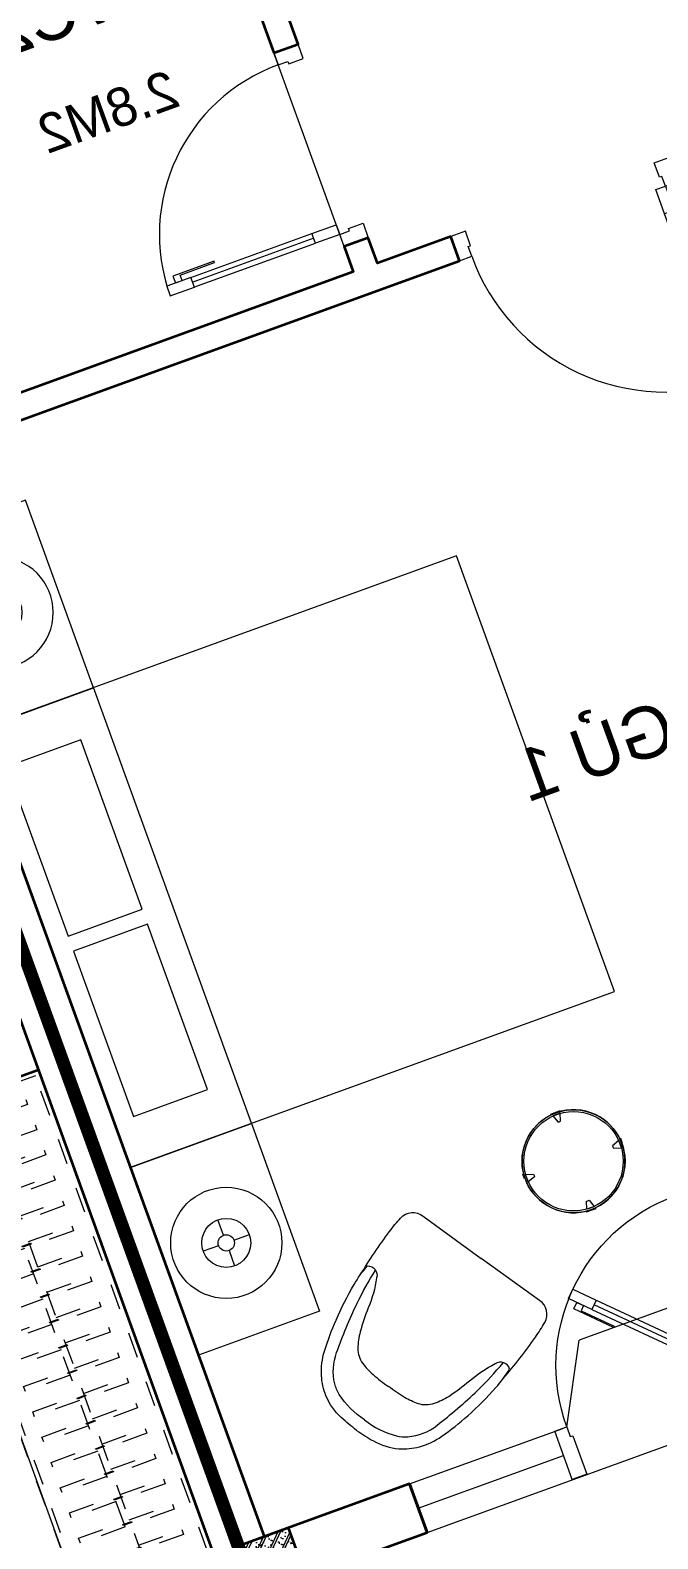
# Model space of a CAD drawing. Header units: metres. Extents: x 568336 to 569219, y 2065964 to 2066430.
# Drawn here: x 568606.98 to 568609.42, y 2066346.29 to 2066352.15 of the extents above; entities that cross this region are included whole.
import ezdxf

# ---------------------------------------------------------------- set-up
doc = ezdxf.new("R2010")
doc.units = ezdxf.units.M
for name, pattern in [('$AUDIT_BAD_LTYPE2', [0]), ('HIDDEN', [0.375, 0.25, -0.125]), ('HIDDEN2', [0.1875, 0.125, -0.0625]), ('X-5M-G-MB PHONGNGU$0$HIDDEN2', [0.1875, 0.125, -0.0625])]:
    doc.linetypes.add(name, pattern=pattern)
doc.layers.get('0').update_dxf_attribs({"linetype": 'CONTINUOUS'})
doc.layers.get('DEFPOINTS').update_dxf_attribs({"linetype": 'CONTINUOUS'})
for name, color, linetype, lineweight in [('-DIM', 9, 'CONTINUOUS', 13), ('-DOOR', 137, 'CONTINUOUS', 9), ('-FURNITURE', 46, 'CONTINUOUS', 9), ('-HATCH', 8, 'CONTINUOUS', 5), ('-LINE2', 252, 'CONTINUOUS', 9), ('-STEEL1', 1, 'CONTINUOUS', 35), ('-WALL', 4, 'CONTINUOUS', 35), ('TEXT25', 2, 'CONTINUOUS', 13)]:
    doc.layers.add(name, color=color, linetype=linetype, lineweight=lineweight)
for name, color, linetype in [('APOLIC', 7, 'CONTINUOUS'), ('LoLK', 6, 'CONTINUOUS'), ('TIMDUONG', 1, 'CONTINUOUS')]:
    doc.layers.add(name, color=color, linetype=linetype)
doc.styles.add('SVN_AVO_thuong', font='')
doc.styles.add('T1', font='', dxfattribs={"height": 200})
doc.styles.get('SVN_AVO_thuong').set_extended_font_data('SVN-Avo')
doc.styles.get('T1').set_extended_font_data('VNgeometric Light')

# ---------------------------------------------------------------- blocks, each defined once
blk = doc.blocks.new('*U245')
for points in [[(21.73011238398614, 627.6337999295927), (21.73011238398614, 797.2531256256759), (50.00000000000001, 797.2531256256759), (50.00000000000001, 768.9832380096911), (27.38408990719474, 768.9832380096911), (27.38408990719474, 627.6337999295927)], [(0, 0), (50, 0), (50, -40), (60, -40), (60, -245.9999999543969), (0, -245.9999999543969)], [(1721.999999998998, 0), (1671.999999998998, 0), (1671.999999998998, -40), (1661.999999998998, -40), (1661.999999998998, -245.9999999543969), (1721.999999998998, -245.9999999543969)]]:
    blk.add_lwpolyline(points, close=True)
for points in [[(50.00000000000001, 733.1181818176835), (90.00000000000003, 733.1181818176835), (90.00000000000003, 833.1181818176835), (50.00000000000001, 833.1181818176835), (50.00000000000001, 733.1181818176835)], [(50.00000000000001, 736.0241091070191), (50, 100)], [(1671.999999998998, 688.881818181314), (1631.999999998998, 688.881818181314), (1631.999999998998, 788.881818181314), (1671.999999998998, 788.881818181314), (1671.999999998998, 688.881818181314)], [(1671.999999998998, 691.7877454706495), (1671.999999998998, 100)], [(50, 100), (90, 100), (90, 0), (50, 0), (50, 100)], [(1671.999999998998, 100), (1631.999999998998, 100), (1631.999999998998, 0), (1671.999999998998, 0), (1671.999999998998, 100)]]:
    blk.add_lwpolyline(points)
at = {"ltscale": 0.3}
for points in [[(883.1181818176836, 0, 0.4142135623730951), (50, 833.1181818176835, 0.4142135623730951)], [(883.1181818176838, 0, -0.4142135623730951), (1671.999999998998, 788.8818181813142, -0.4142135623730951)]]:
    blk.add_lwpolyline(points, format="xyb", dxfattribs=at)
at = {"layer": 'APOLIC', "linetype": '$AUDIT_BAD_LTYPE2'}
for p, q in [((70, 100), (70.00000000000003, 733.1181818176835)), ((90.00000000000003, 733.1181818176835), (90, 100)), ((1631.999999998998, 688.881818181314), (1631.999999998998, 100)), ((1651.999999998998, 100), (1651.999999998998, 688.881818181314))]:
    blk.add_line(p, q, dxfattribs=at)
blk = doc.blocks.new('*U189')
at = {"linetype": 'X-5M-G-MB PHONGNGU$0$HIDDEN2'}
for points in [[(0, 600.0000000004657), (0, 0), (2181.818181820297, -7.813323814654285e-10), (2181.818181820297, 599.9999999996843)], [(2161.818181820297, 579.999661371611), (2161.818181820297, 19.99966137161111), (20, 20.00000000046566), (20, 580.0000000004657)], [(2161.818181820297, 286.6991212946932), (2161.818181820297, 313.0991212946), (20, 313.0991212953813), (19.99999859370291, 286.6991212952417)], [(113.7817614636733, 319.1750910408318), (109.4317788550979, 319.1750910408318), (109.4317788550979, 280.441767644881), (113.7817614636733, 280.441767644881)], [(227.7817614636733, 319.1750910407849), (223.4317788550979, 319.1750910407849), (223.4317788550979, 280.4417676448341), (227.7817614636733, 280.4417676448341)], [(341.7817614636733, 319.175091040738), (337.4317788550979, 319.175091040738), (337.4317788550979, 280.4417676447872), (341.7817614636733, 280.4417676447872)], [(455.7817614636733, 319.1750910406911), (451.4317788550979, 319.1750910406911), (451.4317788550979, 280.4417676447403), (455.7817614636733, 280.4417676447403)], [(569.7817614636733, 319.1750910406442), (565.431778855098, 319.1750910406442), (565.431778855098, 280.4417676446934), (569.7817614636733, 280.4417676446934)], [(683.7817614636733, 319.1750910405973), (679.431778855098, 319.1750910405973), (679.431778855098, 280.4417676446465), (683.7817614636733, 280.4417676446465)], [(797.7817614636733, 319.1750910405504), (793.431778855098, 319.1750910405504), (793.431778855098, 280.4417676445996), (797.7817614636733, 280.4417676445996)], [(911.7817614636733, 319.1750910405035), (907.431778855098, 319.1750910405035), (907.431778855098, 280.4417676445527), (911.7817614636733, 280.4417676445527)], [(1025.781761463673, 319.1750910404566), (1021.431778855098, 319.1750910404566), (1021.431778855098, 280.4417676445057), (1025.781761463673, 280.4417676445057)], [(1139.781761463673, 319.1750910404097), (1135.431778855098, 319.1750910404097), (1135.431778855098, 280.4417676444588), (1139.781761463673, 280.4417676444588)], [(1253.781761463673, 319.1750910403628), (1249.431778855098, 319.1750910403628), (1249.431778855098, 280.4417676444119), (1253.781761463673, 280.4417676444119)], [(1367.781761463673, 319.1750910403159), (1363.431778855098, 319.1750910403159), (1363.431778855098, 280.441767644365), (1367.781761463673, 280.441767644365)], [(1481.781761463673, 319.175091040269), (1477.431778855098, 319.175091040269), (1477.431778855098, 280.4417676443181), (1481.781761463673, 280.4417676443181)], [(1595.781761463673, 319.175091040222), (1591.431778855098, 319.175091040222), (1591.431778855098, 280.4417676442712), (1595.781761463673, 280.4417676442712)], [(1709.781761463673, 319.1750910401751), (1705.431778855098, 319.1750910401751), (1705.431778855098, 280.4417676442243), (1709.781761463673, 280.4417676442243)], [(1823.781761463673, 319.1750910401282), (1819.431778855098, 319.1750910401282), (1819.431778855098, 280.4417676441774), (1823.781761463673, 280.4417676441774)], [(1937.781761463673, 319.1750910400813), (1933.431778855098, 319.1750910400813), (1933.431778855098, 280.4417676441305), (1937.781761463673, 280.4417676441305)], [(2051.781761463673, 319.1750910400344), (2047.431778855098, 319.1750910400344), (2047.431778855098, 280.4417676440836), (2051.781761463673, 280.4417676440836)]]:
    blk.add_lwpolyline(points, close=True, dxfattribs=at)
for points in [[(122.2409142897814, 313.1103512093413), (122.2409142897814, 515.2497102723445), (100.1765458012815, 515.2497102723445), (100.1765458012815, 313.1103512093413)], [(236.2409142897814, 313.1103512092944), (236.2409142897814, 515.2497102722975), (214.1765458012815, 515.2497102722975), (214.1765458012815, 313.1103512092944)], [(350.2409142897814, 313.1103512092475), (350.2409142897814, 515.2497102722507), (328.1765458012815, 515.2497102722507), (328.1765458012815, 313.1103512092475)], [(464.2409142897814, 313.1103512092006), (464.2409142897814, 515.2497102722037), (442.1765458012815, 515.2497102722037), (442.1765458012815, 313.1103512092006)], [(578.2409142897814, 313.1103512091537), (578.2409142897814, 515.2497102721569), (556.1765458012815, 515.2497102721569), (556.1765458012815, 313.1103512091537)], [(692.2409142897814, 313.1103512091068), (692.2409142897814, 515.24971027211), (670.1765458012815, 515.24971027211), (670.1765458012815, 313.1103512091068)], [(806.2409142897814, 313.1103512090599), (806.2409142897814, 515.249710272063), (784.1765458012815, 515.249710272063), (784.1765458012815, 313.1103512090599)], [(920.2409142897814, 313.110351209013), (920.2409142897814, 515.2497102720162), (898.1765458012815, 515.2497102720162), (898.1765458012815, 313.110351209013)], [(1034.240914289781, 313.1103512089661), (1034.240914289781, 515.2497102719692), (1012.176545801281, 515.2497102719692), (1012.176545801281, 313.1103512089661)], [(1148.240914289781, 313.1103512089192), (1148.240914289781, 515.2497102719224), (1126.176545801281, 515.2497102719224), (1126.176545801281, 313.1103512089192)], [(1262.240914289781, 313.1103512088723), (1262.240914289781, 515.2497102718754), (1240.176545801281, 515.2497102718754), (1240.176545801281, 313.1103512088723)], [(1376.240914289781, 313.1103512088254), (1376.240914289781, 515.2497102718285), (1354.176545801281, 515.2497102718285), (1354.176545801281, 313.1103512088254)], [(1490.240914289781, 313.1103512087785), (1490.240914289781, 515.2497102717816), (1468.176545801281, 515.2497102717816), (1468.176545801281, 313.1103512087785)], [(1604.240914289781, 313.1103512087315), (1604.240914289781, 515.2497102717347), (1582.176545801281, 515.2497102717347), (1582.176545801281, 313.1103512087315)], [(1718.240914289781, 313.1103512086846), (1718.240914289781, 515.2497102716878), (1696.176545801281, 515.2497102716878), (1696.176545801281, 313.1103512086846)], [(1832.240914289781, 313.1103512086377), (1832.240914289781, 515.2497102716409), (1810.176545801281, 515.2497102716409), (1810.176545801281, 313.1103512086377)], [(1946.240914289781, 313.1103512085908), (1946.240914289781, 515.2497102715939), (1924.176545801281, 515.2497102715939), (1924.176545801281, 313.1103512085908)], [(2060.240914289781, 313.1103512085439), (2060.240914289781, 515.2497102715471), (2038.176545801281, 515.2497102715471), (2038.176545801281, 313.1103512085439)], [(100.1765458012815, 286.7103512094345), (100.1765458012815, 92.0852110228024), (122.2409142897814, 92.0852110228024), (122.2409142897814, 286.7103512094345)], [(214.1765458012815, 286.7103512093876), (214.1765458012815, 92.08521102275549), (236.2409142897814, 92.08521102275549), (236.2409142897814, 286.7103512093876)], [(328.1765458012815, 286.7103512093407), (328.1765458012815, 92.08521102270858), (350.2409142897814, 92.08521102270858), (350.2409142897814, 286.7103512093407)], [(442.1765458012815, 286.7103512092938), (442.1765458012815, 92.08521102266168), (464.2409142897814, 92.08521102266168), (464.2409142897814, 286.7103512092938)], [(556.1765458012815, 286.7103512092469), (556.1765458012815, 92.08521102261477), (578.2409142897814, 92.08521102261477), (578.2409142897814, 286.7103512092469)], [(670.1765458012815, 286.7103512092), (670.1765458012815, 92.08521102256786), (692.2409142897814, 92.08521102256786), (692.2409142897814, 286.7103512092)], [(784.1765458012815, 286.7103512091531), (784.1765458012815, 92.08521102252095), (806.2409142897814, 92.08521102252095), (806.2409142897814, 286.7103512091531)], [(898.1765458012815, 286.7103512091062), (898.1765458012815, 92.08521102247404), (920.2409142897814, 92.08521102247404), (920.2409142897814, 286.7103512091062)], [(1012.176545801281, 286.7103512090592), (1012.176545801281, 92.08521102242715), (1034.240914289781, 92.08521102242715), (1034.240914289781, 286.7103512090592)], [(1126.176545801281, 286.7103512090123), (1126.176545801281, 92.08521102238024), (1148.240914289781, 92.08521102238024), (1148.240914289781, 286.7103512090123)], [(1240.176545801281, 286.7103512089654), (1240.176545801281, 92.08521102233333), (1262.240914289781, 92.08521102233333), (1262.240914289781, 286.7103512089654)], [(1354.176545801281, 286.7103512089186), (1354.176545801281, 92.08521102228642), (1376.240914289781, 92.08521102228642), (1376.240914289781, 286.7103512089186)], [(1468.176545801281, 286.7103512088717), (1468.176545801281, 92.0852110222395), (1490.240914289781, 92.0852110222395), (1490.240914289781, 286.7103512088717)], [(1582.176545801281, 286.7103512088247), (1582.176545801281, 92.0852110221926), (1604.240914289781, 92.0852110221926), (1604.240914289781, 286.7103512088247)], [(1696.176545801281, 286.7103512087778), (1696.176545801281, 92.0852110221457), (1718.240914289781, 92.0852110221457), (1718.240914289781, 286.7103512087778)], [(1810.176545801281, 286.7103512087309), (1810.176545801281, 92.08521102209879), (1832.240914289781, 92.08521102209879), (1832.240914289781, 286.7103512087309)], [(1924.176545801281, 286.710351208684), (1924.176545801281, 92.08521102205188), (1946.240914289781, 92.08521102205188), (1946.240914289781, 286.710351208684)], [(2038.176545801281, 286.7103512086371), (2038.176545801281, 92.08521102200497), (2060.240914289781, 92.08521102200497), (2060.240914289781, 286.7103512086371)]]:
    blk.add_lwpolyline(points, dxfattribs=at)
blk = doc.blocks.new('M3-T2.3')
at = {"layer": '-FURNITURE'}
blk.add_line((568606.4962181585, 2066347.927387146), (568607.177445729, 2066346.046971154), dxfattribs=at)
at = {"layer": '-WALL'}
for p, q in [((568607.8570702875, 2066346.080455372), (568604.6554223272, 2066354.918457776)), ((568606.6046201548, 2066349.242961421), (568607.6945521849, 2066346.234301479)), ((568605.7910782504, 2066347.671951408), (568607.0133580458, 2066348.114720194))]:
    blk.add_line(p, q, dxfattribs=at)
at = {"layer": 'TIMDUONG', "color": 1, "linetype": 'HIDDEN', "ltscale": 10, "const_width": 0.05}
blk.add_lwpolyline([(568593.6037453394, 2066359.007782663), (568602.0671453066, 2066362.068899052), (568609.3867960966, 2066341.853242537), (568600.9163472741, 2066338.789611338)], close=True, dxfattribs=at)
at = {"layer": '-DOOR', "xscale": -0.0008130081300813008, "yscale": 0.0008130081300813008, "zscale": 0.0008130081300813009, "rotation": 19.91283354981092}
blk.add_blockref('*U245', (568607.0649798637, 2066346.006239972), dxfattribs=at)
at = {"layer": '-FURNITURE', "extrusion": (0, 0, -1), "xscale": 0.000916666666665974, "yscale": 0.000916666666665974, "zscale": -0.000916666666665974, "rotation": 250.087166450189}
blk.add_blockref('*U189', (-568607.0133580458, 2066348.114720194), dxfattribs=at)
blk = doc.blocks.new('1800X2000')
at = {"layer": '-FURNITURE'}
blk.add_line((325497.3064970744, 17765.29446492715), (325497.3064973904, 19565.2944651944), dxfattribs=at)
for points in [[(323997.3057774993, 19565.2944651944), (325997.3064971831, 19565.2944651944), (325997.3064971831, 17765.29446484288), (323997.3057774993, 17765.29446484288)], [(325612.9490047574, 19390.79434491032), (325919.0064973457, 19390.79434491032), (325919.0064973457, 18691.29434485664), (325612.9490047574, 18691.29434485664)], [(325612.9490046239, 18629.79434491026), (325919.0064972151, 18629.79434491026), (325919.0064972151, 17946.79434485664), (325612.9490046239, 17946.79434485664)]]:
    blk.add_lwpolyline(points, close=True, dxfattribs=at)
blk = doc.blocks.new('*U152')
at = {"linetype": '$AUDIT_BAD_LTYPE2'}
for p, q in [((70, 100), (70, 699.9999999999982)), ((90, 699.9999999999982), (90, 100))]:
    blk.add_line(p, q, dxfattribs=at)
for points in [[(50, 699.9999999999982), (90, 699.9999999999982), (90, 799.9999999999982), (50, 799.9999999999982), (50, 699.9999999999982)], [(50, 702.9059272893337), (50, 100)], [(50, 100), (90, 100), (90, 0), (50, 0), (50, 100)]]:
    blk.add_lwpolyline(points)
for points in [[(118.2698876160139, 594.5156181119073), (118.2698876160139, 764.1349438079906), (90, 764.1349438079906), (90, 735.8650561920058), (112.6159100928053, 735.8650561920058), (112.6159100928053, 594.5156181119073)], [(0, 0), (50, 0), (50, -40), (60, -40), (60, -99.99999999999272), (0, -99.99999999999272)], [(899.9999999999982, 1.3252863207713e-28), (849.9999999999982, 1.3252863207713e-28), (849.9999999999982, -40.00000000000001), (839.9999999999982, -40.00000000000001), (839.9999999999982, -99.99999999999272), (899.9999999999982, -99.99999999999272)]]:
    blk.add_lwpolyline(points, close=True)
at = {"linetype": '$AUDIT_BAD_LTYPE2', "ltscale": 0.3}
blk.add_arc((50, 0), 799.9999999999982, 0, 90, dxfattribs=at)
blk = doc.blocks.new('*U18')
at = {"linetype": '$AUDIT_BAD_LTYPE2'}
for p, q in [((70, 100), (69.99999999999999, 599.9999999999982)), ((89.99999999999999, 599.9999999999982), (90, 100))]:
    blk.add_line(p, q, dxfattribs=at)
for points in [[(49.99999999999999, 599.9999999999982), (89.99999999999999, 599.9999999999982), (89.99999999999999, 699.9999999999982), (49.99999999999999, 699.9999999999982), (49.99999999999999, 599.9999999999982)], [(49.99999999999999, 602.9059272893337), (50, 100)], [(50, 100), (90, 100), (90, 0), (50, 0), (50, 100)]]:
    blk.add_lwpolyline(points)
for points in [[(118.2698876160139, 494.5156181119073), (118.2698876160139, 664.1349438079906), (89.99999999999999, 664.1349438079906), (89.99999999999999, 635.8650561920058), (112.6159100928053, 635.8650561920058), (112.6159100928053, 494.5156181119073)], [(0, 0), (50, 0), (50, -40), (60, -40), (60, -100.0001724930698), (0, -100.0001724930698)], [(799.9999999999982, 7.105427357601134e-15), (749.9999999999982, 7.105427357601134e-15), (749.9999999999982, -40), (739.9999999999982, -40), (739.9999999999982, -100.0001724930698), (799.9999999999982, -100.0001724930698)]]:
    blk.add_lwpolyline(points, close=True)
at = {"linetype": '$AUDIT_BAD_LTYPE2', "ltscale": 0.3}
blk.add_arc((50, 0), 699.9999999999982, 0, 90, dxfattribs=at)
blk = doc.blocks.new('12PLMP12')
at = {"color": 0, "linetype": 'ByBlock'}
for p, q in [((0, 1.25), (0, 3.75)), ((-1.25, 0), (-3.75, 0)), ((1.25, 0), (3.75, 0)), ((0, -1.25), (0, -3.75))]:
    blk.add_line(p, q, dxfattribs=at)
for radius in [8.5, 3.75, 1.25]:
    blk.add_circle((0, 0), radius, dxfattribs=at)
blk = doc.blocks.new('A$C7D524948')
at = {"layer": '-FURNITURE'}
for points in [[(-1.862645149230957e-09, 824.9500000011176, 0.02374928999430728), (-77.15000000130385, 820, 0.1110396266945436), (-175.0999999996275, 786.1500000022352, 0.08516816991690027), (-234.9500000011176, 733.25, 0.08855014736123698), (-281.5499999988824, 649.3499999996275, 0.02790636319614463), (-315.9500000011176, 525.5999999996275, 0.02834164487538841), (-340.4000000022352, 372.8000000007451, 0.04711987010175965), (-341.0999999996275, 283.4000000003725, 0.5135274654112972), (-284.5500000007451, 299.9500000011176, 0.05957759956988055), (-242.5500000026077, 413.6500000003725, -0.03446512451505389), (-213.1500000003725, 507.4499999992549, -0.05927668371543007), (-182.7500000009313, 564.2999999988824, -0.1661460996977688), (-133.4500000011176, 600.4000000003725, -0.0525641271264061), (-75.80000000074506, 611.9500000011176, -0.02855401869774651), (-1.862645149230957e-09, 614.6500000003725, -3.543335205159532)], [(-1.862645149230957e-09, 824.9500000011176, -0.02374928999430728), (77.14999999850988, 820.0000000018626, -0.1110396266945436), (175.0999999986961, 786.1500000003725, -0.08516816991690027), (234.9499999992549, 733.25, -0.08855014736123698), (281.5499999988824, 649.3499999996275, -0.02790636319614463), (315.9500000011176, 525.5999999996275, -0.02834164487538841), (340.3999999985099, 372.8000000007451, -0.04711987010175965), (341.0999999996275, 283.4000000022352, -0.5135274654112972), (284.5500000007451, 299.9499999992549, -0.05957759956988055), (242.5499999988824, 413.6499999985099, 0.03446512451505389), (213.1499999994412, 507.4500000011176, 0.05927668371543007), (182.75, 564.3000000007451, 0.1661460996977688), (133.4499999983236, 600.4000000003725, 0.0525641271264061), (75.79999999888241, 611.9499999992549, 0.02855401869774651), (-1.862645149230957e-09, 614.6500000003725, 3.543335205159532)], [(-0.5500000007450581, 774.1500000003725, 0.1055837687742558), (-137.8000000007451, 751.3000000007451, 0.08397584501256396), (-176, 728.25, 0.1493020227225411), (-241.2000000011176, 626.1999999992549, 0.02490854660583826), (-289.25, 424.1500000003725, 0.02643887537121914), (-306.5679914960638, 278.4068524483591, -0.8863330528017872)], [(-0.5500000007450581, 774.1500000003725, -0.1055837687742558), (136.6999999992549, 751.3000000007451, -0.08397584501256396), (174.8999999985099, 728.2500000018626, -0.1493020227225411), (240.0999999986961, 626.1999999992549, -0.02490854660583826), (288.1499999975786, 424.1500000003725, -0.02643887537121914), (305.467991495505, 278.4068524483591, 0.8863330528017872)], [(-342.8562581948936, 328.1164919566363, 0.02267140514630937), (-350.039135296829, 124.5, 0.01212164544072816), (-345.6391352973878, 57.0500000026077, 0.4055082152921144), (-279.3891352973878, 0), (0, 0)], [(342.8562581939623, 328.1164919547737, -0.02267140514630937), (350.0391352958977, 124.5, -0.01212164544072816), (345.6391352955252, 57.05000000074506, -0.4055082152921144), (279.3891352964565, 0), (0, 0)]]:
    blk.add_lwpolyline(points, format="xyb", dxfattribs=at)
blk = doc.blocks.new('tbl1')
at = {"layer": '-FURNITURE'}
for points in [[(-19.7318235830171, 199.0618887953169), (-20.00000000081491, 202.1778609547764), (19.99999999918509, 202.1778609547764), (19.73182358138729, 199.0618887953169), (-8.149072527885437e-10, 200.1778609545727)], [(-202.1778609555913, -20), (-202.1778609555913, 20), (-199.0618887961609, 19.7318235822022), (-200.1778609553294, 9.313225746154785e-10), (-199.0618887961609, -19.73182358033955)], [(202.1778609539615, -20), (199.0618887945311, -19.73182358033955), (200.1778609537287, 9.313225746154785e-10), (200.2090254699579, 19.83055200098897), (202.1778609539615, 20)], [(19.99999999918509, -202.1778609547764), (-20.00000000081491, -202.1778609547764), (-19.7318235830171, -199.061888795346), (-8.149072527885437e-10, -200.1778609546018), (19.73182358138729, -199.061888795346)]]:
    blk.add_hatch(color=256, dxfattribs=at).paths.add_polyline_path(points, flags=0)
at = {"layer": '-FURNITURE', "flags": 128}
for points in [[(-19.7318235830171, 199.061888795346), (-20.00000000081491, 202.1778609547764), (-8.149072527885437e-10, 202.1778609547764), (19.99999999918509, 202.1778609547764), (19.73182358138729, 199.061888795346)], [(-202.1778609555913, 0), (-202.1778609555913, 20), (-199.0618887961609, 19.7318235822022)], [(202.1778609539615, 0), (202.1778609539615, 20), (199.0618887945311, 19.7318235822022)], [(-19.7318235830171, -199.061888795346), (-20.00000000081491, -202.1778609547764), (-8.149072527885437e-10, -202.1778609547764), (19.99999999918509, -202.1778609547764), (19.73182358138729, -199.061888795346)]]:
    blk.add_lwpolyline(points, dxfattribs=at)
for points in [[(14.99999999918509, 193), (-15.00000000081491, 193), (-5.000000000814907, 163), (-8.149072527885437e-10, 163), (4.999999999185093, 163)], [(-193.0000000008149, -15), (-193.0000000008149, 15), (-163.0000000008149, 5), (-163.0000000008149, 0), (-163.0000000008149, -5)], [(192.9999999991851, -15), (192.9999999991851, 15), (162.9999999991851, 5), (162.9999999991851, 0), (162.9999999991851, -5)], [(14.99999999918509, -193), (-15.00000000081491, -193), (-5.000000000814907, -163), (-8.149072527885437e-10, -163), (4.999999999185093, -163)]]:
    blk.add_lwpolyline(points, close=True, dxfattribs=at)
at = {"layer": '-FURNITURE'}
for radius in [200.0000000000002, 193.0000000000002]:
    blk.add_circle((-8.149072527885437e-10, 0), radius, dxfattribs=at)
for radius, start, end in [(199.9999999999999, 90, 270), (199.9999999999998, 270, 90)]:
    blk.add_arc((0, 0), radius, start, end, dxfattribs=at)
blk = doc.blocks.new('*U151')
at = {"linetype": '$AUDIT_BAD_LTYPE2'}
for p, q in [((134.8528137423857, 56.56854249492379), (488.4062043356582, 410.1219330881962)), ((502.5483399593892, 395.9797974644653), (148.9949493661167, 42.42640687119284))]:
    blk.add_line(p, q, dxfattribs=at)
for points in [[(474.2640687119273, 424.2640687119272), (502.5483399593892, 395.9797974644653), (573.2590180780439, 466.69047558312), (544.974746830582, 494.9747468305819), (474.2640687119273, 424.2640687119272)], [(476.3188696038515, 426.3188696038514), (120.7106781186548, 70.71067811865474)], [(120.7106781186548, 70.71067811865474), (148.9949493661167, 42.42640687119284), (78.2842712474619, -28.2842712474619), (50, 0), (120.7106781186548, 70.71067811865474)]]:
    blk.add_lwpolyline(points)
for points in [[(447.9494474537137, 301.4012464854598), (567.8884228737038, 421.3402219054498), (547.8985936370387, 441.3300511421148), (527.9087644003944, 421.3402219054705), (543.9006277897223, 405.3483585161426), (443.9514816063765, 305.3992123327969)], [(0, 0), (50, 0), (50, -40), (60, -40), (60, -199.3588634537518), (0, -199.3588634537518)], [(799.9999999999982, 7.105427357601134e-15), (749.9999999999982, 7.105427357601134e-15), (749.9999999999982, -40), (739.9999999999982, -40), (739.9999999999982, -199.3588634537518), (799.9999999999982, -199.3588634537518)]]:
    blk.add_lwpolyline(points, close=True)
at = {"linetype": '$AUDIT_BAD_LTYPE2', "ltscale": 0.3}
blk.add_arc((50, 0), 699.9999999999982, 0, 90, dxfattribs=at)
blk = doc.blocks.new('18x35')
at = {"layer": '-HATCH'}
h = blk.add_hatch(dxfattribs=at)
h.set_pattern_fill('CHAU-01', color=256, scale=10, angle=-1.272221872585407e-14, pattern_type=2)
h.set_pattern_definition([(49.99999999999999, (0, 0), (71.72601826007535, -6.275213498259527), [7.5, -82.5]), (355, (0, 0), (-13.87513336129999, 75.21921337000119), [6, -66]), (100.4514, (5.977167999997619, -0.5229339999999638), (57.85093817140217, 68.94395420609534), [6.374019000000001, -70.1142112]), (46.18419999999998, (0, 20), (106.7241048625644, -16.55190143290183), [11.25, -123.75]), (96.63559999999998, (8.89367449999554, 18.62066930000003), (93.46627055487036, 97.41178709004416), [9.561028799999994, -105.1713]), (351.1842, (0, 20), (93.46619451336275, 97.41186009253245), [9, -99]), (20.99999999999998, (10, 15), (59.69070521184616, -40.2618890665339), [7.5, -82.5]), (326.0000000000001, (10, 15), (24.33153319215819, 72.5150045046853), [6, -66]), (71.45139999999999, (14.97422329999972, 11.64483940000002), (84.022262858149, 32.25304967099522), [6.374019000000001, -70.1142112]), (37.49999999999998, (0, 0), (1.215985531729074, 33.28938538313115), [0, -65.19999999999999, 0, -67, 0, -66.25]), (7.499999999999987, (0, 0), (26.30695374421487, 39.44117118823602), [0, -38.2, 0, -63.7, 0, -25.25]), (327.5, (-22.30000000000291, 0), (53.3822436172409, -2.255487173437988), [0, -25, 0, -78, 0, -103.5]), (317.5, (-32.30000000000291, 0), (58.31861693423862, 10.01049823323176), [0, -32.5, 0, -51.8, 0, -73.5]), (44.99999999999999, (0, 0), (-30.05203820042826, 30.05203820042828), []), (44.99999999999999, (0, 12.25), (-30.05203820042826, 30.05203820042828), [])])
h.paths.add_polyline_path([(96508.03118051568, 47993.04977023201), (96508.03118051568, 47793.04977023201), (96708.03118051568, 47793.04977023201), (96708.03118051568, 47993.04977023201)])
at = {"layer": '-STEEL1'}
blk.add_lwpolyline([(96508.03118051568, 47793.04977023201), (96708.03118051568, 47793.04977023201), (96708.03118051568, 47993.04977023201), (96508.03118051568, 47993.04977023201)], close=True, dxfattribs=at)
blk = doc.blocks.new('M2-T2.4')
at = {"layer": '-DOOR'}
for p, q in [((568590.1909424404, 2066339.904178846), (568589.5951656378, 2066339.689026071)), ((568590.2247916627, 2066339.810447397), (568589.6604626967, 2066339.606651374)), ((568590.2588744484, 2066339.71606919), (568588.9421068623, 2066339.240545138))]:
    blk.add_line(p, q, dxfattribs=at)
at = {"layer": '-FURNITURE'}
for points in [[(568589.6255637786, 2066343.234964535), (568589.1552879659, 2066343.065133911), (568588.891994809, 2066343.794215632), (568589.3622706218, 2066343.964046256)], [(568590.2369518459, 2066341.541977638), (568589.7666760333, 2066341.372147014), (568590.0299691899, 2066340.643065294), (568590.5002450026, 2066340.812895917)]]:
    blk.add_lwpolyline(points, close=True, dxfattribs=at)
at = {"layer": '-HATCH'}
blk.add_line((568587.3102645557, 2066343.759519144), (568587.0385366114, 2066344.511957528), dxfattribs=at)
at = {"layer": '-LINE2', "linetype": 'HIDDEN2', "ltscale": 10}
for p in [(568588.9230735943, 2066339.764983851), (568589.5796288481, 2066339.68328134)]:
    blk.add_line(p, (568589.3268774801, 2066339.910968175), dxfattribs=at)
at = {"layer": '-WALL'}
blk.add_line((568590.1909424404, 2066339.904178846), (568590.2588744484, 2066339.71606919), dxfattribs=at)
for points in [[(568586.9668680546, 2066343.523865531), (568587.2518760443, 2066343.626790418), (568587.2162095659, 2066343.725553082), (568587.3102642599, 2066343.759519037), (568587.3102642599, 2066343.759519037), (568587.3102642599, 2066343.759519037), (568587.3459308719, 2066343.660756421), (568589.2264983818, 2066344.339885443), (568588.3892968504, 2066346.657998792), (568588.4837768859, 2066346.692118351), (568590.9172503438, 2066339.953853086), (568590.2588665508, 2066339.716091059), (568590.1909345431, 2066339.904200715), (568590.7548844877, 2066340.107859861), (568589.294512136, 2066344.151577763)], [(568589.1648596515, 2066344.211304895), (568587.0008340584, 2066343.429810703), (568586.9668680546, 2066343.523865531)]]:
    blk.add_lwpolyline(points, dxfattribs=at)
blk.add_lwpolyline([(568587.0385362299, 2066344.511957658), (568586.9444815359, 2066344.477991703), (568586.4144701795, 2066345.945640313), (568586.5085248735, 2066345.979606268)], close=True, dxfattribs=at)
at = {"layer": 'DEFPOINTS', "color": 2}
blk.add_lwpolyline([(568585.8219807053, 2066354.061914367), (568578.2977877068, 2066351.344781349), (568580.1993571745, 2066346.077013281), (568579.2594762308, 2066345.737594237), (568581.1276064366, 2066340.56457872), (568582.0677423592, 2066340.904288212), (568582.7397720615, 2066339.043379338), (568585.2422597728, 2066337.904409135), (568588.2834257738, 2066339.002512325), (568588.7588897201, 2066337.685911178), (568591.3924248923, 2066338.636959283), (568585.8219807053, 2066354.061914367)], dxfattribs=at)
at = {"layer": 'TIMDUONG', "color": 1, "linetype": 'HIDDEN', "ltscale": 10, "const_width": 0.05}
blk.add_lwpolyline([(568585.140864188, 2066355.946537791), (568574.7965445638, 2066352.205541732), (568580.4083197439, 2066336.688971124), (568586.8107224401, 2066333.687823556), (568592.4516101531, 2066335.732052325)], close=True, dxfattribs=at)
at = {"layer": '-DIM', "xscale": 0.001, "yscale": 0.001, "zscale": 0.001, "rotation": 19.8563987751322}
blk.add_blockref('1800X2000', (568289.6549062345, 2066214.104602634), dxfattribs=at)
at = {"layer": '-DOOR', "zscale": 0.001}
for name, p, xscale, yscale, rotation in [('*U18', (568587.3102645557, 2066343.759519144), -0.0009999999999999996, 0.0009999999999999998, 289.8561630724233), ('*U152', (568586.15434061, 2066343.12411667), -0.001, 0.0009999999999999998, 199.8563987751322), ('*U151', (568588.8741616032, 2066339.428691486), 0.001, 0.001, 19.8563987751322)]:
    blk.add_blockref(name, p, dxfattribs=dict(at, xscale=xscale, yscale=yscale, rotation=rotation))
at = {"layer": '-FURNITURE', "extrusion": (0, 0, -1), "xscale": -0.02540000000037255, "yscale": 0.02540000000037255, "zscale": -0.02540000000037255, "rotation": 70.14383692757664}
blk.add_blockref('12PLMP12', (-568589.2538948767, 2066343.528112839), dxfattribs=at)
at = {"layer": '-FURNITURE'}
for name, p, xscale, yscale, zscale, rotation in [('12PLMP12', (568590.1383432593, 2066341.078998105), -0.02540000000083849, 0.02540000000083849, 0.02540000000083849, 289.8561630451128), ('A$C7D524948', (568589.4158099276, 2066340.398912879), -0.001, 0.0009999999999999998, 0.001, 255.734243323962)]:
    blk.add_blockref(name, p, dxfattribs=dict(at, xscale=xscale, yscale=yscale, zscale=zscale, rotation=rotation))
at = {"layer": '-STEEL1', "xscale": -0.0009999999999999998, "yscale": 0.0009999999999999998, "zscale": 0.001, "rotation": 19.85616307242335}
blk.add_blockref('18x35', (568697.9206977696, 2066327.782037777), dxfattribs=at)
at = {"layer": '-WALL', "xscale": -0.0009999999999999998, "yscale": 0.0009999999999999998, "zscale": 0.001, "rotation": 19.85616307242335}
blk.add_blockref('tbl1', (568588.8990903412, 2066340.459499061), dxfattribs=at)
at = {"layer": 'TEXT25'}
for s, height, style, p in [('WC2', 0.2000000000000001, 'SVN_AVO_thuong', (568587.3088824487, 2066344.967233569)), ('2.8M2', 0.15, 'T1', (568587.4424054264, 2066344.583408217)), ('P. NGỦ 1', 0.2000000000000001, 'SVN_AVO_thuong', (568587.0646123239, 2066341.253478472))]:
    blk.add_text(s, height=height, rotation=19.85616307251905, dxfattribs=dict(at, style=style)).set_placement(p)

msp = doc.modelspace()

# ---------------------------------------------------------------- block references
at = {"layer": 'LoLK'}
msp.add_blockref('M3-T2.3', (0, 0), dxfattribs=at)

# ---------------------------------------------------------------- next in the draw order: block references
at = {"layer": 'LoLK', "xscale": -1, "rotation": 39.79156131912639}
msp.add_blockref('M2-T2.4', (2327950.914995571, 842512.5659667171), dxfattribs=at)

doc.saveas('drawing.dxf')
